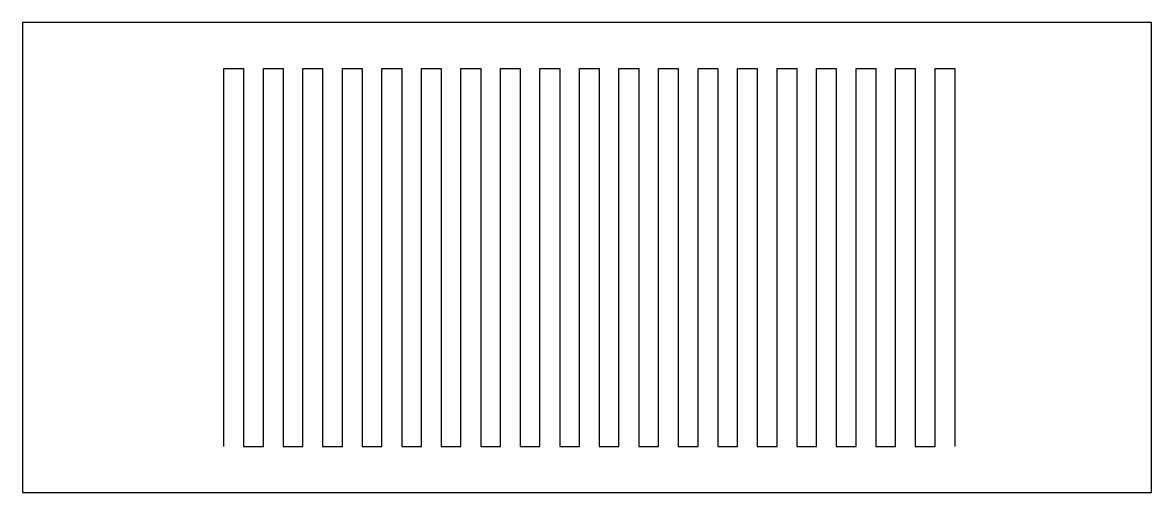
# Model space of a CAD drawing. Header units: millimetres. Extents: x 0 to 120, y 0 to 50.
import ezdxf

# ---------------------------------------------------------------- set-up
doc = ezdxf.new("R2010")
doc.units = ezdxf.units.MM
doc.layers.add('CUT', color=1, linetype='Continuous')

msp = doc.modelspace()

# ---------------------------------------------------------------- linework, layer by layer
at = {"layer": 'CUT'}
msp.add_lwpolyline([(120, 0), (120, 50), (0, 50), (0, 0), (120, 0)], close=True, dxfattribs=at)
msp.add_lwpolyline([(21.4, 4.9), (21.4, 45.1), (23.5, 45.1), (23.5, 4.9), (25.6, 4.9), (25.6, 45.1), (27.7, 45.1), (27.7, 4.9), (29.8, 4.9), (29.8, 45.1), (31.9, 45.1), (31.9, 4.9), (34, 4.9), (34, 45.1), (36.1, 45.1), (36.1, 4.9), (38.2, 4.9), (38.2, 45.1), (40.3, 45.1), (40.3, 4.9), (42.4, 4.9), (42.4, 45.1), (44.5, 45.1), (44.5, 4.9), (46.6, 4.9), (46.6, 45.1), (48.7, 45.1), (48.7, 4.9), (50.8, 4.9), (50.8, 45.1), (52.9, 45.1), (52.9, 4.9), (55, 4.9), (55, 45.1), (57.1, 45.1), (57.1, 4.9), (59.2, 4.9), (59.2, 45.1), (61.3, 45.1), (61.3, 4.9), (63.4, 4.9), (63.4, 45.1), (65.5, 45.1), (65.5, 4.9), (67.6, 4.9), (67.6, 45.1), (69.7, 45.1), (69.7, 4.9), (71.8, 4.9), (71.8, 45.1), (73.9, 45.1), (73.9, 4.9), (76, 4.9), (76, 45.1), (78.1, 45.1), (78.1, 4.9), (80.2, 4.9), (80.2, 45.1), (82.3, 45.1), (82.3, 4.9), (84.4, 4.9), (84.4, 45.1), (86.5, 45.1), (86.5, 4.9), (88.6, 4.9), (88.6, 45.1), (90.7, 45.1), (90.7, 4.9), (92.8, 4.9), (92.8, 45.1), (94.9, 45.1), (94.9, 4.9), (97, 4.9), (97, 45.1), (99.1, 45.1), (99.1, 4.9)], dxfattribs=at)

doc.saveas('drawing.dxf')
